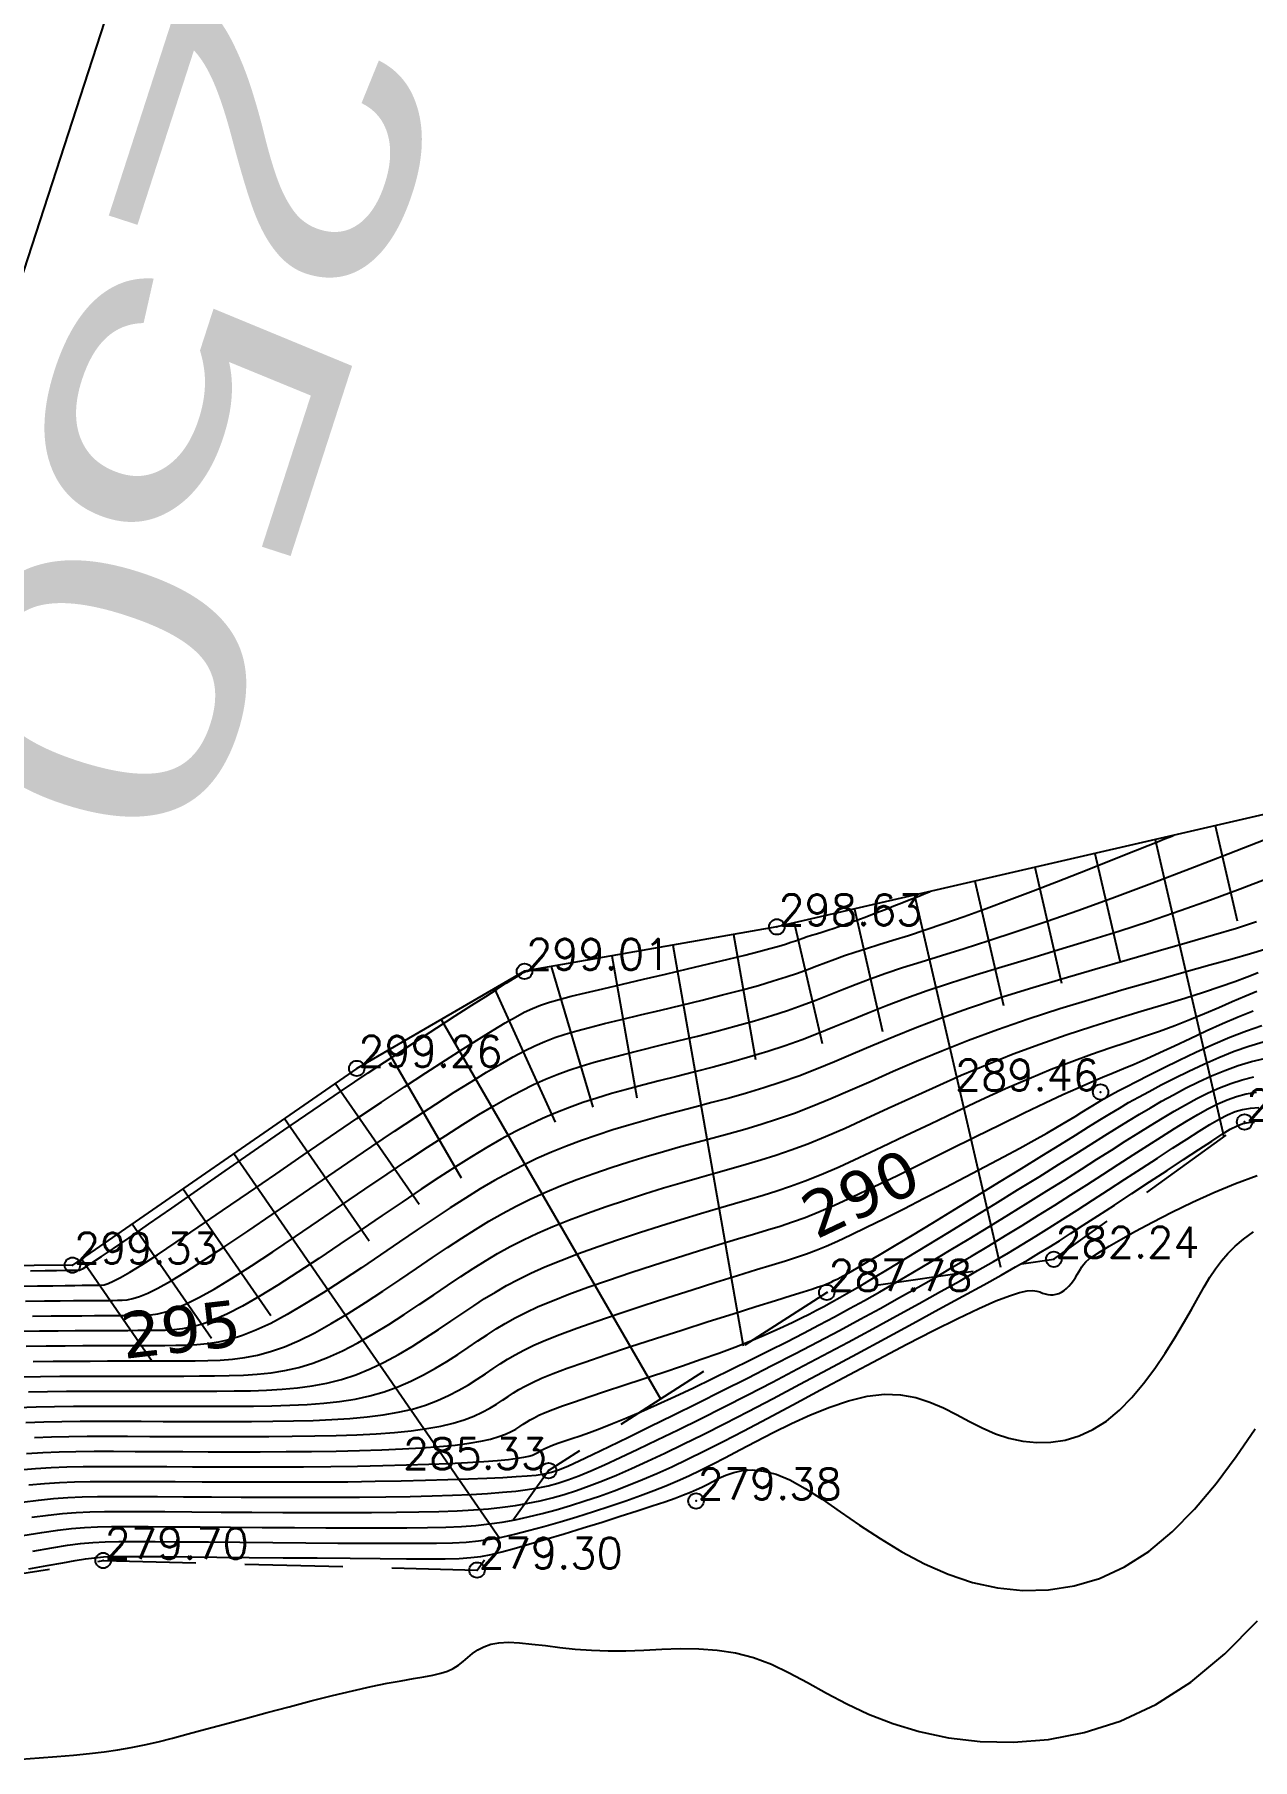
# Model space of a CAD drawing. Header units: millimetres. Extents: x 524954 to 526204, y 9523489 to 9524010.
# Drawn here: x 525229.7 to 525269.2, y 9523799.8 to 9523855.7 of the extents above; entities that cross this region are included whole.
import ezdxf
from ezdxf.enums import TextEntityAlignment as Align

# ---------------------------------------------------------------- set-up
doc = ezdxf.new("R2010")
doc.units = ezdxf.units.MM
doc.header["$PDMODE"] = 32
doc.header["$PDSIZE"] = 0.5
doc.linetypes.add('CACHE2', pattern=[4.7625, 3.175, -1.5875])
for name, color, linetype in [('Bas_Talus', 40, 'CACHE2'), ('CN_01_00', 3, 'Continuous'), ('CN_02_00', 4, 'Continuous'), ('CN_05_00', 6, 'Continuous'), ('CN_10_00', 1, 'Continuous'), ('Cotation Courbes de niveau', 7, 'Continuous'), ('Haut_Talus', 30, 'Continuous'), ('PLUME_2', 1, 'Continuous'), ('Talus', 2, 'Continuous'), ('TopoAlt', 3, 'Continuous'), ('TOPOJIS', 7, 'Continuous')]:
    doc.layers.add(name, color=color, linetype=linetype)
doc.styles.add('Simplex 1.0', font='Simplex.shx', dxfattribs={"width": 0.99, "height": 1})
doc.styles.get("Standard").update_dxf_attribs({"font": 'arial.ttf'})
doc.styles.add('Verdana 1.0', font='verdana.ttf', dxfattribs={"width": 0.99, "height": 1})

# ---------------------------------------------------------------- blocks, each defined once
blk = doc.blocks.new('TCPOINT M')
at = {"color": 0}
blk.add_point((0, 0), dxfattribs=at)
at = {"layer": 'TopoAlt', "style": 'Simplex 1.0', "width": 0.99}
blk.add_attdef('ALT', (0.15, 0.15), '', height=1, dxfattribs=at)

msp = doc.modelspace()

# ---------------------------------------------------------------- linework, layer by layer
at = {"layer": 'Bas_Talus', "flags": 128}
msp.add_lwpolyline([(525199.208, 9523799.132), (525208.8, 9523801.776), (525220.795, 9523804.478), (525231.919, 9523806.249), (525244.031, 9523805.939), (525246.35, 9523809.16), (525255.359, 9523814.932), (525262.717, 9523816.004), (525268.895, 9523820.451), (525287.363, 9523826.037), (525301, 9523831.408), (525309.422, 9523839.276), (525318.775, 9523848.13), (525321.585, 9523856.913), (525321.412, 9523876.469)], dxfattribs=at)
at = {"layer": 'CN_01_00', "flags": 128}
for points, elevation in [([(525229.409, 9523814.646), (525230.015, 9523814.655), (525230.529, 9523814.661), (525230.959, 9523814.666), (525231.316, 9523814.669), (525231.609, 9523814.671), (525231.852, 9523814.672), (525232.055, 9523814.673), (525232.23, 9523814.674), (525232.388, 9523814.675), (525232.54, 9523814.679), (525232.701, 9523814.694), (525232.883, 9523814.731), (525233.1, 9523814.799), (525233.366, 9523814.909), (525233.694, 9523815.072), (525234.099, 9523815.297), (525234.593, 9523815.595), (525235.185, 9523815.971), (525235.861, 9523816.416), (525236.602, 9523816.914), (525237.39, 9523817.449), (525238.205, 9523818.006), (525239.029, 9523818.57), (525239.841, 9523819.126), (525240.625, 9523819.658), (525241.362, 9523820.154), (525242.052, 9523820.611), (525242.694, 9523821.031), (525243.288, 9523821.412), (525243.836, 9523821.755), (525244.337, 9523822.06), (525244.792, 9523822.328), (525245.201, 9523822.559), (525245.567, 9523822.754), (525245.903, 9523822.918), (525246.225, 9523823.059), (525246.548, 9523823.183), (525246.887, 9523823.295), (525247.259, 9523823.404), (525247.678, 9523823.515), (525248.16, 9523823.636), (525248.715, 9523823.771), (525249.329, 9523823.918), (525249.982, 9523824.074), (525250.654, 9523824.235), (525251.327, 9523824.4), (525251.979, 9523824.563), (525252.592, 9523824.722), (525253.146, 9523824.874), (525253.627, 9523825.016), (525254.043, 9523825.148), (525254.407, 9523825.273), (525254.733, 9523825.392), (525255.034, 9523825.506), (525255.325, 9523825.617), (525255.619, 9523825.727), (525255.93, 9523825.838), (525256.269, 9523825.95), (525256.642, 9523826.069), (525257.052, 9523826.196), (525257.505, 9523826.337), (525258.003, 9523826.494), (525258.55, 9523826.672), (525259.15, 9523826.874), (525259.807, 9523827.104), (525260.521, 9523827.363), (525261.274, 9523827.644), (525262.043, 9523827.937), (525262.806, 9523828.232), (525263.542, 9523828.52), (525264.228, 9523828.79), (525264.842, 9523829.034), (525265.362, 9523829.241), (525265.771, 9523829.404), (525266.079, 9523829.527), (525266.299, 9523829.615), (525266.447, 9523829.674), (525266.537, 9523829.71), (525266.583, 9523829.728), (525266.6, 9523829.735), (525266.602, 9523829.736)], 297), ([(525229.655, 9523812.693), (525230.295, 9523812.702), (525230.912, 9523812.707), (525231.499, 9523812.71), (525232.057, 9523812.712), (525232.588, 9523812.712), (525233.093, 9523812.712), (525233.575, 9523812.712), (525234.036, 9523812.713), (525234.477, 9523812.715), (525234.901, 9523812.719), (525235.311, 9523812.726), (525235.71, 9523812.741), (525236.107, 9523812.772), (525236.508, 9523812.824), (525236.917, 9523812.904), (525237.342, 9523813.018), (525237.789, 9523813.173), (525238.265, 9523813.375), (525238.772, 9523813.627), (525239.305, 9523813.923), (525239.856, 9523814.253), (525240.416, 9523814.606), (525240.978, 9523814.973), (525241.532, 9523815.344), (525242.071, 9523815.71), (525242.587, 9523816.06), (525243.073, 9523816.386), (525243.535, 9523816.69), (525243.981, 9523816.972), (525244.417, 9523817.237), (525244.853, 9523817.487), (525245.295, 9523817.723), (525245.752, 9523817.949), (525246.231, 9523818.167), (525246.738, 9523818.378), (525247.268, 9523818.584), (525247.817, 9523818.782), (525248.377, 9523818.974), (525248.944, 9523819.157), (525249.511, 9523819.331), (525250.072, 9523819.497), (525250.622, 9523819.652), (525251.156, 9523819.797), (525251.678, 9523819.938), (525252.194, 9523820.078), (525252.71, 9523820.223), (525253.232, 9523820.378), (525253.765, 9523820.549), (525254.314, 9523820.741), (525254.887, 9523820.959), (525255.488, 9523821.206), (525256.122, 9523821.481), (525256.794, 9523821.777), (525257.509, 9523822.092), (525258.271, 9523822.421), (525259.085, 9523822.759), (525259.956, 9523823.103), (525260.888, 9523823.447), (525261.881, 9523823.788), (525262.915, 9523824.121), (525263.962, 9523824.443), (525264.998, 9523824.749), (525265.995, 9523825.035), (525266.928, 9523825.299), (525267.77, 9523825.534), (525268.496, 9523825.738), (525269.087, 9523825.908), (525269.552, 9523826.046)], 293), ([(525229.566, 9523815.629), (525230.045, 9523815.637), (525230.41, 9523815.643), (525230.679, 9523815.647), (525230.867, 9523815.65), (525230.991, 9523815.652), (525231.065, 9523815.653), (525231.107, 9523815.653), (525231.131, 9523815.654), (525231.155, 9523815.656), (525231.196, 9523815.671), (525231.271, 9523815.71), (525231.396, 9523815.786), (525231.59, 9523815.911), (525231.87, 9523816.098), (525232.253, 9523816.358), (525232.757, 9523816.704), (525233.391, 9523817.144), (525234.139, 9523817.663), (525234.975, 9523818.244), (525235.877, 9523818.87), (525236.819, 9523819.522), (525237.777, 9523820.183), (525238.726, 9523820.834), (525239.643, 9523821.457), (525240.507, 9523822.038), (525241.311, 9523822.572), (525242.051, 9523823.06), (525242.724, 9523823.499), (525243.327, 9523823.889), (525243.858, 9523824.229), (525244.311, 9523824.518), (525244.685, 9523824.755), (525244.979, 9523824.941), (525245.2, 9523825.081), (525245.359, 9523825.181), (525245.468, 9523825.249), (525245.537, 9523825.291), (525245.577, 9523825.314), (525245.598, 9523825.324), (525245.612, 9523825.327), (525245.627, 9523825.331), (525245.644, 9523825.335), (525245.662, 9523825.339), (525245.682, 9523825.343), (525245.701, 9523825.348), (525245.72, 9523825.352), (525245.736, 9523825.356), (525245.751, 9523825.359), (525245.762, 9523825.362), (525245.771, 9523825.364), (525245.777, 9523825.365), (525245.781, 9523825.366), (525245.783, 9523825.367), (525245.785, 9523825.367), (525245.785, 9523825.367), (525245.785, 9523825.367)], 299), ([(525229.497, 9523811.71), (525230.116, 9523811.722), (525230.737, 9523811.729), (525231.36, 9523811.733), (525231.984, 9523811.735), (525232.606, 9523811.735), (525233.224, 9523811.734), (525233.835, 9523811.733), (525234.437, 9523811.733), (525235.026, 9523811.733), (525235.601, 9523811.736), (525236.158, 9523811.74), (525236.696, 9523811.749), (525237.215, 9523811.765), (525237.72, 9523811.793), (525238.211, 9523811.837), (525238.693, 9523811.902), (525239.166, 9523811.992), (525239.635, 9523812.112), (525240.101, 9523812.265), (525240.565, 9523812.455), (525241.027, 9523812.677), (525241.483, 9523812.922), (525241.929, 9523813.185), (525242.364, 9523813.457), (525242.784, 9523813.732), (525243.186, 9523814.002), (525243.568, 9523814.261), (525243.928, 9523814.502), (525244.277, 9523814.729), (525244.624, 9523814.943), (525244.982, 9523815.15), (525245.361, 9523815.353), (525245.775, 9523815.554), (525246.232, 9523815.759), (525246.746, 9523815.97), (525247.323, 9523816.19), (525247.951, 9523816.416), (525248.613, 9523816.644), (525249.292, 9523816.869), (525249.972, 9523817.088), (525250.637, 9523817.295), (525251.269, 9523817.487), (525251.853, 9523817.66), (525252.376, 9523817.811), (525252.853, 9523817.948), (525253.301, 9523818.08), (525253.738, 9523818.217), (525254.184, 9523818.368), (525254.657, 9523818.543), (525255.175, 9523818.751), (525255.757, 9523819.001), (525256.415, 9523819.301), (525257.139, 9523819.641), (525257.911, 9523820.009), (525258.715, 9523820.394), (525259.535, 9523820.784), (525260.353, 9523821.167), (525261.153, 9523821.53), (525261.918, 9523821.863), (525262.634, 9523822.157), (525263.304, 9523822.414), (525263.933, 9523822.643), (525264.526, 9523822.848), (525265.087, 9523823.038), (525265.623, 9523823.218), (525266.138, 9523823.395), (525266.638, 9523823.577), (525267.126, 9523823.767), (525267.6, 9523823.962), (525268.057, 9523824.157), (525268.493, 9523824.347), (525268.905, 9523824.527), (525269.289, 9523824.69)], 291), ([(525229.419, 9523810.721), (525229.993, 9523810.74), (525230.578, 9523810.751), (525231.18, 9523810.757), (525231.809, 9523810.759), (525232.468, 9523810.759), (525233.155, 9523810.758), (525233.86, 9523810.756), (525234.577, 9523810.754), (525235.299, 9523810.753), (525236.017, 9523810.753), (525236.725, 9523810.756), (525237.415, 9523810.762), (525238.081, 9523810.772), (525238.72, 9523810.788), (525239.332, 9523810.813), (525239.915, 9523810.85), (525240.468, 9523810.899), (525240.99, 9523810.965), (525241.48, 9523811.05), (525241.937, 9523811.155), (525242.359, 9523811.283), (525242.749, 9523811.43), (525243.109, 9523811.592), (525243.443, 9523811.763), (525243.751, 9523811.941), (525244.036, 9523812.119), (525244.301, 9523812.294), (525244.549, 9523812.462), (525244.784, 9523812.618), (525245.018, 9523812.768), (525245.267, 9523812.914), (525245.546, 9523813.063), (525245.87, 9523813.219), (525246.254, 9523813.386), (525246.713, 9523813.569), (525247.262, 9523813.774), (525247.909, 9523814.003), (525248.633, 9523814.249), (525249.409, 9523814.506), (525250.207, 9523814.765), (525251.001, 9523815.018), (525251.763, 9523815.259), (525252.467, 9523815.478), (525253.084, 9523815.668), (525253.596, 9523815.824), (525254.02, 9523815.954), (525254.381, 9523816.069), (525254.705, 9523816.179), (525255.017, 9523816.296), (525255.342, 9523816.43), (525255.706, 9523816.592), (525256.135, 9523816.792), (525256.645, 9523817.04), (525257.226, 9523817.326), (525257.858, 9523817.643), (525258.52, 9523817.979), (525259.193, 9523818.324), (525259.859, 9523818.669), (525260.496, 9523819.004), (525261.086, 9523819.319), (525261.613, 9523819.604), (525262.078, 9523819.861), (525262.485, 9523820.091), (525262.839, 9523820.295), (525263.144, 9523820.474), (525263.405, 9523820.631), (525263.628, 9523820.767), (525263.816, 9523820.883), (525263.975, 9523820.982), (525264.118, 9523821.07), (525264.259, 9523821.154), (525264.41, 9523821.241), (525264.585, 9523821.339), (525264.799, 9523821.454), (525265.064, 9523821.593), (525265.394, 9523821.764), (525265.797, 9523821.971), (525266.263, 9523822.205), (525266.775, 9523822.455), (525267.316, 9523822.712), (525267.871, 9523822.963), (525268.422, 9523823.198), (525268.954, 9523823.406), (525269.451, 9523823.576)], 289), ([(525229.433, 9523809.72), (525229.96, 9523809.75), (525230.49, 9523809.769), (525231.039, 9523809.78), (525231.623, 9523809.785), (525232.257, 9523809.785), (525232.953, 9523809.783), (525233.704, 9523809.781), (525234.496, 9523809.777), (525235.319, 9523809.774), (525236.16, 9523809.773), (525237.007, 9523809.773), (525237.848, 9523809.777), (525238.671, 9523809.784), (525239.466, 9523809.795), (525240.225, 9523809.812), (525240.944, 9523809.834), (525241.619, 9523809.862), (525242.244, 9523809.897), (525242.814, 9523809.939), (525243.326, 9523809.988), (525243.773, 9523810.046), (525244.153, 9523810.111), (525244.471, 9523810.184), (525244.736, 9523810.261), (525244.956, 9523810.342), (525245.137, 9523810.424), (525245.288, 9523810.506), (525245.417, 9523810.586), (525245.53, 9523810.662), (525245.638, 9523810.734), (525245.75, 9523810.804), (525245.879, 9523810.875), (525246.037, 9523810.953), (525246.234, 9523811.039), (525246.484, 9523811.139), (525246.797, 9523811.255), (525247.186, 9523811.392), (525247.657, 9523811.552), (525248.197, 9523811.731), (525248.787, 9523811.925), (525249.411, 9523812.131), (525250.048, 9523812.342), (525250.682, 9523812.555), (525251.293, 9523812.766), (525251.864, 9523812.969), (525252.38, 9523813.162), (525252.843, 9523813.343), (525253.257, 9523813.514), (525253.628, 9523813.675), (525253.962, 9523813.826), (525254.264, 9523813.969), (525254.539, 9523814.105), (525254.792, 9523814.232), (525255.03, 9523814.355), (525255.265, 9523814.478), (525255.511, 9523814.611), (525255.782, 9523814.762), (525256.09, 9523814.938), (525256.45, 9523815.148), (525256.874, 9523815.4), (525257.377, 9523815.702), (525257.966, 9523816.058), (525258.626, 9523816.459), (525259.335, 9523816.892), (525260.072, 9523817.343), (525260.816, 9523817.8), (525261.544, 9523818.25), (525262.236, 9523818.678), (525262.871, 9523819.073), (525263.432, 9523819.424), (525263.926, 9523819.735), (525264.367, 9523820.012), (525264.766, 9523820.262), (525265.137, 9523820.491), (525265.492, 9523820.706), (525265.844, 9523820.913), (525266.206, 9523821.12), (525266.587, 9523821.331), (525266.986, 9523821.541), (525267.4, 9523821.747), (525267.823, 9523821.942), (525268.254, 9523822.121), (525268.686, 9523822.279), (525269.117, 9523822.41), (525269.542, 9523822.508)], 287), ([(525229.614, 9523807.648), (525230.138, 9523807.72), (525230.604, 9523807.772), (525231.041, 9523807.807), (525231.484, 9523807.828), (525231.962, 9523807.838), (525232.508, 9523807.84), (525233.154, 9523807.837), (525233.922, 9523807.832), (525234.792, 9523807.826), (525235.738, 9523807.819), (525236.731, 9523807.813), (525237.742, 9523807.808), (525238.744, 9523807.804), (525239.709, 9523807.803), (525240.608, 9523807.804), (525241.418, 9523807.81), (525242.145, 9523807.821), (525242.797, 9523807.837), (525243.384, 9523807.859), (525243.916, 9523807.89), (525244.401, 9523807.928), (525244.851, 9523807.976), (525245.274, 9523808.034), (525245.68, 9523808.103), (525246.074, 9523808.184), (525246.464, 9523808.279), (525246.855, 9523808.39), (525247.253, 9523808.518), (525247.663, 9523808.664), (525248.093, 9523808.83), (525248.547, 9523809.017), (525249.031, 9523809.227), (525249.551, 9523809.462), (525250.109, 9523809.723), (525250.709, 9523810.013), (525251.357, 9523810.333), (525252.055, 9523810.686), (525252.809, 9523811.073), (525253.621, 9523811.497), (525254.492, 9523811.957), (525255.403, 9523812.442), (525256.331, 9523812.94), (525257.255, 9523813.439), (525258.15, 9523813.925), (525258.995, 9523814.386), (525259.767, 9523814.809), (525260.443, 9523815.181), (525261.008, 9523815.495), (525261.479, 9523815.759), (525261.879, 9523815.989), (525262.233, 9523816.197), (525262.565, 9523816.399), (525262.899, 9523816.607), (525263.259, 9523816.838), (525263.668, 9523817.104), (525264.145, 9523817.415), (525264.676, 9523817.762), (525265.239, 9523818.131), (525265.815, 9523818.509), (525266.382, 9523818.882), (525266.921, 9523819.236), (525267.411, 9523819.557), (525267.83, 9523819.832), (525268.166, 9523820.051), (525268.433, 9523820.215), (525268.65, 9523820.33), (525268.838, 9523820.402), (525269.02, 9523820.437), (525269.214, 9523820.44)], 283), ([(525229.642, 9523806.557), (525230.258, 9523806.662), (525230.761, 9523806.741), (525231.189, 9523806.798), (525231.582, 9523806.836), (525231.98, 9523806.857), (525232.423, 9523806.867), (525232.951, 9523806.868), (525233.603, 9523806.863), (525234.405, 9523806.857), (525235.333, 9523806.849), (525236.348, 9523806.84), (525237.411, 9523806.831), (525238.483, 9523806.823), (525239.526, 9523806.816), (525240.501, 9523806.81), (525241.369, 9523806.807), (525242.102, 9523806.806), (525242.715, 9523806.811), (525243.232, 9523806.824), (525243.678, 9523806.848), (525244.078, 9523806.885), (525244.456, 9523806.938), (525244.838, 9523807.009), (525245.247, 9523807.102), (525245.703, 9523807.217), (525246.199, 9523807.353), (525246.723, 9523807.503), (525247.262, 9523807.666), (525247.804, 9523807.836), (525248.336, 9523808.01), (525248.846, 9523808.183), (525249.321, 9523808.351), (525249.753, 9523808.512), (525250.151, 9523808.669), (525250.527, 9523808.828), (525250.896, 9523808.994), (525251.269, 9523809.172), (525251.66, 9523809.367), (525252.081, 9523809.584), (525252.547, 9523809.829), (525253.065, 9523810.103), (525253.627, 9523810.394), (525254.221, 9523810.687), (525254.834, 9523810.967), (525255.454, 9523811.217), (525256.068, 9523811.422), (525256.664, 9523811.567), (525257.228, 9523811.636), (525257.753, 9523811.619), (525258.242, 9523811.528), (525258.701, 9523811.379), (525259.139, 9523811.189), (525259.563, 9523810.975), (525259.98, 9523810.753), (525260.397, 9523810.542), (525260.821, 9523810.356), (525261.258, 9523810.211), (525261.707, 9523810.114), (525262.162, 9523810.069), (525262.621, 9523810.079), (525263.08, 9523810.149), (525263.535, 9523810.284), (525263.982, 9523810.488), (525264.417, 9523810.765), (525264.838, 9523811.115), (525265.241, 9523811.527), (525265.625, 9523811.983), (525265.987, 9523812.468), (525266.325, 9523812.966), (525266.636, 9523813.461), (525266.918, 9523813.935), (525267.17, 9523814.374), (525267.39, 9523814.765), (525267.588, 9523815.112), (525267.772, 9523815.421), (525267.954, 9523815.7), (525268.144, 9523815.956), (525268.352, 9523816.196), (525268.587, 9523816.429), (525268.861, 9523816.66), (525269.181, 9523816.896)], 281), ([(525229.26, 9523799.819), (525229.846, 9523799.863), (525230.416, 9523799.905), (525230.962, 9523799.948), (525231.474, 9523799.996), (525231.948, 9523800.051), (525232.394, 9523800.117), (525232.825, 9523800.193), (525233.254, 9523800.281), (525233.696, 9523800.383), (525234.164, 9523800.501), (525234.671, 9523800.634), (525235.232, 9523800.785), (525235.854, 9523800.954), (525236.526, 9523801.136), (525237.229, 9523801.326), (525237.946, 9523801.516), (525238.659, 9523801.701), (525239.35, 9523801.875), (525240.002, 9523802.032), (525240.596, 9523802.166), (525241.121, 9523802.273), (525241.576, 9523802.357), (525241.971, 9523802.425), (525242.311, 9523802.484), (525242.603, 9523802.539), (525242.854, 9523802.598), (525243.07, 9523802.666), (525243.258, 9523802.751), (525243.425, 9523802.857), (525243.581, 9523802.978), (525243.732, 9523803.106), (525243.889, 9523803.234), (525244.059, 9523803.354), (525244.253, 9523803.458), (525244.477, 9523803.539), (525244.742, 9523803.589), (525245.054, 9523803.602), (525245.411, 9523803.584), (525245.809, 9523803.545), (525246.244, 9523803.493), (525246.714, 9523803.436), (525247.213, 9523803.382), (525247.737, 9523803.342), (525248.284, 9523803.322), (525248.85, 9523803.328), (525249.429, 9523803.351), (525250.019, 9523803.378), (525250.616, 9523803.395), (525251.216, 9523803.39), (525251.814, 9523803.349), (525252.407, 9523803.26), (525252.992, 9523803.11), (525253.567, 9523802.891), (525254.142, 9523802.615), (525254.732, 9523802.298), (525255.348, 9523801.958), (525256.005, 9523801.612), (525256.716, 9523801.277), (525257.495, 9523800.97), (525258.353, 9523800.708), (525259.301, 9523800.508), (525260.326, 9523800.388), (525261.411, 9523800.365), (525262.54, 9523800.456), (525263.696, 9523800.679), (525264.862, 9523801.051), (525266.022, 9523801.591), (525267.159, 9523802.315), (525268.258, 9523803.23), (525269.31, 9523804.3)], 279)]:
    msp.add_lwpolyline(points, dxfattribs=dict(at, elevation=elevation))
at = {"layer": 'CN_02_00', "flags": 128}
for points, elevation in [([(525229.631, 9523814.16), (525230.239, 9523814.168), (525230.772, 9523814.174), (525231.234, 9523814.177), (525231.634, 9523814.18), (525231.98, 9523814.181), (525232.283, 9523814.182), (525232.551, 9523814.183), (525232.792, 9523814.184), (525233.016, 9523814.186), (525233.233, 9523814.191), (525233.453, 9523814.206), (525233.689, 9523814.241), (525233.952, 9523814.305), (525234.254, 9523814.408), (525234.606, 9523814.558), (525235.021, 9523814.766), (525235.511, 9523815.04), (525236.081, 9523815.385), (525236.722, 9523815.793), (525237.416, 9523816.249), (525238.147, 9523816.738), (525238.898, 9523817.248), (525239.654, 9523817.764), (525240.399, 9523818.272), (525241.115, 9523818.758), (525241.79, 9523819.212), (525242.423, 9523819.631), (525243.016, 9523820.016), (525243.571, 9523820.368), (525244.09, 9523820.688), (525244.576, 9523820.976), (525245.032, 9523821.233), (525245.458, 9523821.461), (525245.859, 9523821.66), (525246.244, 9523821.835), (525246.623, 9523821.99), (525247.005, 9523822.13), (525247.401, 9523822.261), (525247.822, 9523822.386), (525248.276, 9523822.511), (525248.775, 9523822.64), (525249.325, 9523822.777), (525249.916, 9523822.923), (525250.535, 9523823.075), (525251.168, 9523823.232), (525251.803, 9523823.394), (525252.426, 9523823.56), (525253.023, 9523823.727), (525253.581, 9523823.895), (525254.092, 9523824.063), (525254.564, 9523824.232), (525255.009, 9523824.4), (525255.439, 9523824.57), (525255.868, 9523824.741), (525256.308, 9523824.914), (525256.771, 9523825.089), (525257.27, 9523825.267), (525257.817, 9523825.449), (525258.419, 9523825.64), (525259.082, 9523825.846), (525259.812, 9523826.073), (525260.615, 9523826.327), (525261.498, 9523826.614), (525262.467, 9523826.939), (525263.527, 9523827.31), (525264.679, 9523827.728), (525265.893, 9523828.181), (525267.134, 9523828.654), (525268.366, 9523829.13), (525269.553, 9523829.594)], 296), ([(525229.188, 9523815.132), (525229.79, 9523815.142), (525230.287, 9523815.149), (525230.685, 9523815.154), (525230.997, 9523815.158), (525231.238, 9523815.161), (525231.421, 9523815.162), (525231.56, 9523815.163), (525231.668, 9523815.164), (525231.76, 9523815.164), (525231.848, 9523815.168), (525231.949, 9523815.182), (525232.077, 9523815.22), (525232.248, 9523815.292), (525232.478, 9523815.41), (525232.782, 9523815.585), (525233.176, 9523815.827), (525233.675, 9523816.149), (525234.288, 9523816.558), (525235, 9523817.04), (525235.789, 9523817.579), (525236.633, 9523818.159), (525237.512, 9523818.764), (525238.403, 9523819.376), (525239.284, 9523819.98), (525240.134, 9523820.558), (525240.935, 9523821.096), (525241.681, 9523821.592), (525242.372, 9523822.045), (525243.006, 9523822.455), (525243.582, 9523822.822), (525244.097, 9523823.144), (525244.551, 9523823.423), (525244.943, 9523823.657), (525245.274, 9523823.848), (525245.562, 9523824.002), (525245.827, 9523824.128), (525246.09, 9523824.235), (525246.373, 9523824.33), (525246.696, 9523824.422), (525247.079, 9523824.52), (525247.545, 9523824.632), (525248.105, 9523824.764), (525248.741, 9523824.913), (525249.428, 9523825.073), (525250.14, 9523825.239), (525250.85, 9523825.405), (525251.533, 9523825.567), (525252.162, 9523825.718), (525252.711, 9523825.853), (525253.162, 9523825.968), (525253.521, 9523826.065), (525253.804, 9523826.145), (525254.026, 9523826.213), (525254.201, 9523826.27), (525254.343, 9523826.32), (525254.467, 9523826.365), (525254.589, 9523826.408), (525254.72, 9523826.452), (525254.864, 9523826.498), (525255.023, 9523826.547), (525255.198, 9523826.601), (525255.39, 9523826.662), (525255.602, 9523826.731), (525255.834, 9523826.809), (525256.088, 9523826.898), (525256.364, 9523826.998), (525256.654, 9523827.106), (525256.952, 9523827.22), (525257.247, 9523827.334), (525257.531, 9523827.445), (525257.796, 9523827.549), (525258.034, 9523827.644), (525258.234, 9523827.724), (525258.393, 9523827.787), (525258.512, 9523827.834), (525258.597, 9523827.868), (525258.654, 9523827.891), (525258.689, 9523827.905), (525258.706, 9523827.912), (525258.713, 9523827.915), (525258.714, 9523827.915)], 298), ([(525269.285, 9523826.928), (525268.637, 9523826.721), (525267.893, 9523826.497), (525267.04, 9523826.249), (525266.098, 9523825.979), (525265.09, 9523825.692), (525264.042, 9523825.391), (525262.979, 9523825.08), (525261.926, 9523824.763), (525260.909, 9523824.444), (525259.952, 9523824.126), (525259.075, 9523823.813), (525258.273, 9523823.508), (525257.536, 9523823.212), (525256.853, 9523822.927), (525256.213, 9523822.655), (525255.607, 9523822.399), (525255.023, 9523822.159), (525254.452, 9523821.938), (525253.884, 9523821.736), (525253.318, 9523821.553), (525252.756, 9523821.384), (525252.196, 9523821.226), (525251.641, 9523821.077), (525251.091, 9523820.933), (525250.546, 9523820.791), (525250.006, 9523820.648), (525249.474, 9523820.501), (525248.948, 9523820.35), (525248.43, 9523820.192), (525247.92, 9523820.026), (525247.419, 9523819.852), (525246.927, 9523819.667), (525246.445, 9523819.472), (525245.973, 9523819.265), (525245.512, 9523819.044), (525245.056, 9523818.807), (525244.599, 9523818.554), (525244.135, 9523818.281), (525243.659, 9523817.987), (525243.164, 9523817.67), (525242.645, 9523817.328), (525242.096, 9523816.959), (525241.514, 9523816.564), (525240.906, 9523816.151), (525240.285, 9523815.731), (525239.66, 9523815.317), (525239.042, 9523814.918), (525238.444, 9523814.546), (525237.875, 9523814.213), (525237.347, 9523813.93), (525236.867, 9523813.704), (525236.43, 9523813.532), (525236.029, 9523813.405), (525235.656, 9523813.318), (525235.301, 9523813.262), (525234.958, 9523813.23), (525234.618, 9523813.214), (525234.273, 9523813.208), (525233.916, 9523813.205), (525233.541, 9523813.203), (525233.145, 9523813.202), (525232.722, 9523813.202), (525232.27, 9523813.201), (525231.783, 9523813.2), (525231.257, 9523813.198), (525230.687, 9523813.194), (525230.073, 9523813.188), (525229.424, 9523813.179)], 294), ([(525229.248, 9523812.196), (525229.885, 9523812.208), (525230.516, 9523812.215), (525231.136, 9523812.22), (525231.741, 9523812.222), (525232.331, 9523812.223), (525232.906, 9523812.223), (525233.464, 9523812.223), (525234.006, 9523812.222), (525234.531, 9523812.223), (525235.039, 9523812.225), (525235.53, 9523812.23), (525236.003, 9523812.237), (525236.463, 9523812.253), (525236.913, 9523812.282), (525237.359, 9523812.331), (525237.805, 9523812.403), (525238.254, 9523812.505), (525238.712, 9523812.642), (525239.183, 9523812.82), (525239.669, 9523813.041), (525240.166, 9523813.3), (525240.669, 9523813.587), (525241.173, 9523813.895), (525241.671, 9523814.215), (525242.158, 9523814.538), (525242.629, 9523814.856), (525243.077, 9523815.16), (525243.501, 9523815.444), (525243.906, 9523815.709), (525244.302, 9523815.958), (525244.699, 9523816.194), (525245.107, 9523816.42), (525245.535, 9523816.639), (525245.992, 9523816.854), (525246.489, 9523817.068), (525247.03, 9523817.284), (525247.609, 9523817.5), (525248.215, 9523817.713), (525248.835, 9523817.921), (525249.458, 9523818.122), (525250.074, 9523818.313), (525250.671, 9523818.492), (525251.237, 9523818.656), (525251.766, 9523818.804), (525252.266, 9523818.943), (525252.748, 9523819.079), (525253.224, 9523819.22), (525253.708, 9523819.373), (525254.211, 9523819.546), (525254.745, 9523819.746), (525255.322, 9523819.98), (525255.951, 9523820.254), (525256.63, 9523820.561), (525257.352, 9523820.893), (525258.112, 9523821.243), (525258.903, 9523821.602), (525259.719, 9523821.963), (525260.554, 9523822.317), (525261.403, 9523822.655), (525262.258, 9523822.972), (525263.11, 9523823.268), (525263.948, 9523823.543), (525264.762, 9523823.798), (525265.541, 9523824.037), (525266.275, 9523824.258), (525266.954, 9523824.465), (525267.567, 9523824.657), (525268.106, 9523824.837), (525268.576, 9523825.004), (525268.983, 9523825.156), (525269.333, 9523825.294)], 292), ([(525229.69, 9523810.235), (525230.242, 9523810.254), (525230.808, 9523810.266), (525231.401, 9523810.271), (525232.033, 9523810.272), (525232.711, 9523810.271), (525233.429, 9523810.269), (525234.178, 9523810.266), (525234.948, 9523810.264), (525235.729, 9523810.263), (525236.512, 9523810.263), (525237.286, 9523810.266), (525238.043, 9523810.273), (525238.773, 9523810.284), (525239.472, 9523810.3), (525240.138, 9523810.324), (525240.767, 9523810.356), (525241.356, 9523810.398), (525241.902, 9523810.452), (525242.403, 9523810.519), (525242.855, 9523810.6), (525243.256, 9523810.697), (525243.61, 9523810.807), (525243.923, 9523810.926), (525244.199, 9523811.053), (525244.444, 9523811.182), (525244.662, 9523811.313), (525244.859, 9523811.44), (525245.04, 9523811.562), (525245.211, 9523811.676), (525245.389, 9523811.787), (525245.589, 9523811.9), (525245.828, 9523812.019), (525246.124, 9523812.152), (525246.493, 9523812.302), (525246.953, 9523812.475), (525247.519, 9523812.676), (525248.201, 9523812.909), (525248.975, 9523813.165), (525249.807, 9523813.437), (525250.664, 9523813.713), (525251.515, 9523813.984), (525252.326, 9523814.24), (525253.065, 9523814.473), (525253.699, 9523814.671), (525254.204, 9523814.829), (525254.591, 9523814.95), (525254.878, 9523815.041), (525255.085, 9523815.107), (525255.232, 9523815.157), (525255.337, 9523815.196), (525255.42, 9523815.23), (525255.499, 9523815.267), (525255.594, 9523815.313), (525255.714, 9523815.375), (525255.871, 9523815.458), (525256.075, 9523815.57), (525256.335, 9523815.718), (525256.662, 9523815.907), (525257.065, 9523816.145), (525257.556, 9523816.437), (525258.138, 9523816.787), (525258.793, 9523817.184), (525259.497, 9523817.613), (525260.226, 9523818.059), (525260.956, 9523818.507), (525261.663, 9523818.942), (525262.324, 9523819.349), (525262.914, 9523819.714), (525263.415, 9523820.026), (525263.841, 9523820.291), (525264.208, 9523820.519), (525264.534, 9523820.719), (525264.839, 9523820.901), (525265.139, 9523821.076), (525265.453, 9523821.253), (525265.8, 9523821.442), (525266.192, 9523821.651), (525266.625, 9523821.873), (525267.087, 9523822.101), (525267.57, 9523822.327), (525268.062, 9523822.542), (525268.554, 9523822.739), (525269.036, 9523822.908), (525269.497, 9523823.042)], 288), ([(525229.205, 9523809.188), (525229.726, 9523809.233), (525230.23, 9523809.264), (525230.738, 9523809.284), (525231.27, 9523809.295), (525231.844, 9523809.299), (525232.481, 9523809.298), (525233.196, 9523809.296), (525233.978, 9523809.292), (525234.814, 9523809.288), (525235.69, 9523809.285), (525236.591, 9523809.283), (525237.502, 9523809.283), (525238.41, 9523809.287), (525239.3, 9523809.295), (525240.158, 9523809.307), (525240.977, 9523809.324), (525241.75, 9523809.345), (525242.471, 9523809.369), (525243.132, 9523809.396), (525243.726, 9523809.426), (525244.248, 9523809.457), (525244.69, 9523809.491), (525245.049, 9523809.525), (525245.332, 9523809.56), (525245.55, 9523809.596), (525245.712, 9523809.631), (525245.83, 9523809.666), (525245.914, 9523809.7), (525245.974, 9523809.732), (525246.021, 9523809.763), (525246.064, 9523809.792), (525246.109, 9523809.82), (525246.161, 9523809.848), (525246.224, 9523809.879), (525246.303, 9523809.914), (525246.403, 9523809.954), (525246.529, 9523810.001), (525246.685, 9523810.056), (525246.875, 9523810.12), (525247.103, 9523810.197), (525247.369, 9523810.29), (525247.675, 9523810.399), (525248.023, 9523810.529), (525248.415, 9523810.682), (525248.853, 9523810.861), (525249.338, 9523811.068), (525249.87, 9523811.304), (525250.441, 9523811.565), (525251.039, 9523811.846), (525251.654, 9523812.14), (525252.274, 9523812.442), (525252.89, 9523812.746), (525253.49, 9523813.046), (525254.064, 9523813.336), (525254.604, 9523813.613), (525255.116, 9523813.879), (525255.61, 9523814.142), (525256.096, 9523814.405), (525256.582, 9523814.674), (525257.079, 9523814.954), (525257.596, 9523815.252), (525258.144, 9523815.571), (525258.727, 9523815.917), (525259.339, 9523816.284), (525259.971, 9523816.666), (525260.613, 9523817.057), (525261.253, 9523817.45), (525261.883, 9523817.839), (525262.492, 9523818.218), (525263.07, 9523818.581), (525263.61, 9523818.922), (525264.113, 9523819.242), (525264.585, 9523819.542), (525265.028, 9523819.824), (525265.448, 9523820.088), (525265.85, 9523820.338), (525266.236, 9523820.574), (525266.612, 9523820.798), (525266.982, 9523821.011), (525267.348, 9523821.21), (525267.712, 9523821.393), (525268.077, 9523821.557), (525268.445, 9523821.7), (525268.818, 9523821.819), (525269.198, 9523821.911)], 286), ([(525229.292, 9523808.141), (525229.827, 9523808.209), (525230.311, 9523808.259), (525230.771, 9523808.293), (525231.235, 9523808.313), (525231.731, 9523808.323), (525232.287, 9523808.326), (525232.93, 9523808.324), (525233.68, 9523808.32), (525234.522, 9523808.315), (525235.433, 9523808.309), (525236.391, 9523808.304), (525237.372, 9523808.3), (525238.354, 9523808.298), (525239.313, 9523808.299), (525240.227, 9523808.303), (525241.077, 9523808.312), (525241.86, 9523808.325), (525242.58, 9523808.343), (525243.237, 9523808.365), (525243.834, 9523808.392), (525244.374, 9523808.423), (525244.858, 9523808.459), (525245.288, 9523808.499), (525245.668, 9523808.545), (525246.012, 9523808.6), (525246.335, 9523808.667), (525246.652, 9523808.753), (525246.977, 9523808.859), (525247.327, 9523808.992), (525247.716, 9523809.154), (525248.16, 9523809.351), (525248.67, 9523809.584), (525249.242, 9523809.853), (525249.87, 9523810.155), (525250.547, 9523810.485), (525251.265, 9523810.84), (525252.019, 9523811.218), (525252.8, 9523811.615), (525253.602, 9523812.029), (525254.417, 9523812.454), (525255.237, 9523812.887), (525256.05, 9523813.321), (525256.847, 9523813.751), (525257.619, 9523814.17), (525258.354, 9523814.574), (525259.043, 9523814.956), (525259.677, 9523815.311), (525260.248, 9523815.636), (525260.766, 9523815.934), (525261.243, 9523816.214), (525261.693, 9523816.484), (525262.128, 9523816.749), (525262.56, 9523817.018), (525263.003, 9523817.298), (525263.469, 9523817.596), (525263.967, 9523817.917), (525264.488, 9523818.255), (525265.021, 9523818.601), (525265.553, 9523818.947), (525266.071, 9523819.284), (525266.564, 9523819.603), (525267.019, 9523819.896), (525267.424, 9523820.154), (525267.772, 9523820.371), (525268.071, 9523820.546), (525268.337, 9523820.684), (525268.585, 9523820.787), (525268.828, 9523820.858), (525269.082, 9523820.899), (525269.361, 9523820.914)], 284), ([(525229.32, 9523807.055), (525229.936, 9523807.155), (525230.45, 9523807.231), (525230.896, 9523807.285), (525231.312, 9523807.321), (525231.732, 9523807.343), (525232.193, 9523807.352), (525232.73, 9523807.354), (525233.378, 9523807.35), (525234.164, 9523807.344), (525235.063, 9523807.337), (525236.043, 9523807.33), (525237.071, 9523807.322), (525238.113, 9523807.315), (525239.135, 9523807.31), (525240.105, 9523807.306), (525240.988, 9523807.306), (525241.76, 9523807.308), (525242.43, 9523807.316), (525243.015, 9523807.33), (525243.531, 9523807.354), (525243.997, 9523807.387), (525244.429, 9523807.433), (525244.844, 9523807.492), (525245.261, 9523807.568), (525245.691, 9523807.66), (525246.137, 9523807.768), (525246.594, 9523807.891), (525247.058, 9523808.028), (525247.528, 9523808.177), (525248, 9523808.337), (525248.469, 9523808.506), (525248.934, 9523808.684), (525249.393, 9523808.87), (525249.856, 9523809.068), (525250.336, 9523809.285), (525250.845, 9523809.527), (525251.396, 9523809.798), (525252.001, 9523810.105), (525252.673, 9523810.453), (525253.425, 9523810.849), (525254.261, 9523811.293), (525255.161, 9523811.773), (525256.095, 9523812.271), (525257.036, 9523812.769), (525257.954, 9523813.25), (525258.822, 9523813.697), (525259.61, 9523814.091), (525260.291, 9523814.415), (525260.842, 9523814.657), (525261.275, 9523814.824), (525261.607, 9523814.927), (525261.854, 9523814.979), (525262.035, 9523814.991), (525262.166, 9523814.976), (525262.266, 9523814.945), (525262.35, 9523814.91), (525262.435, 9523814.882), (525262.522, 9523814.864), (525262.61, 9523814.855), (525262.699, 9523814.857), (525262.787, 9523814.87), (525262.875, 9523814.897), (525262.962, 9523814.936), (525263.046, 9523814.99), (525263.128, 9523815.057), (525263.206, 9523815.137), (525263.28, 9523815.225), (525263.35, 9523815.319), (525263.415, 9523815.416), (525263.476, 9523815.511), (525263.53, 9523815.603), (525263.579, 9523815.688), (525263.624, 9523815.765), (525263.675, 9523815.839), (525263.747, 9523815.918), (525263.854, 9523816.009), (525264.007, 9523816.121), (525264.222, 9523816.259), (525264.511, 9523816.433), (525264.888, 9523816.648), (525265.361, 9523816.91), (525265.917, 9523817.207), (525266.538, 9523817.525), (525267.205, 9523817.85), (525267.899, 9523818.166), (525268.603, 9523818.461), (525269.298, 9523818.718)], 282)]:
    msp.add_lwpolyline(points, dxfattribs=dict(at, elevation=elevation))
at = {"layer": 'CN_05_00', "flags": 128}
for points, elevation in [([(525269.681, 9523828.35), (525268.753, 9523827.992), (525267.792, 9523827.636), (525266.81, 9523827.285), (525265.817, 9523826.946), (525264.825, 9523826.623), (525263.843, 9523826.314), (525262.878, 9523826.02), (525261.94, 9523825.737), (525261.036, 9523825.465), (525260.174, 9523825.202), (525259.363, 9523824.946), (525258.611, 9523824.696), (525257.923, 9523824.451), (525257.29, 9523824.211), (525256.702, 9523823.977), (525256.146, 9523823.749), (525255.611, 9523823.528), (525255.085, 9523823.315), (525254.558, 9523823.111), (525254.017, 9523822.916), (525253.453, 9523822.732), (525252.872, 9523822.556), (525252.279, 9523822.389), (525251.682, 9523822.229), (525251.088, 9523822.076), (525250.503, 9523821.928), (525249.935, 9523821.784), (525249.391, 9523821.644), (525248.875, 9523821.506), (525248.385, 9523821.368), (525247.916, 9523821.226), (525247.462, 9523821.078), (525247.021, 9523820.921), (525246.585, 9523820.751), (525246.152, 9523820.566), (525245.716, 9523820.363), (525245.272, 9523820.138), (525244.816, 9523819.892), (525244.344, 9523819.621), (525243.853, 9523819.324), (525243.337, 9523819.002), (525242.794, 9523818.651), (525242.218, 9523818.27), (525241.606, 9523817.859), (525240.956, 9523817.418), (525240.28, 9523816.957), (525239.591, 9523816.49), (525238.903, 9523816.027), (525238.229, 9523815.583), (525237.583, 9523815.17), (525236.978, 9523814.799), (525236.429, 9523814.485), (525235.944, 9523814.235), (525235.518, 9523814.045), (525235.142, 9523813.907), (525234.804, 9523813.812), (525234.495, 9523813.751), (525234.206, 9523813.718), (525233.926, 9523813.702), (525233.645, 9523813.697), (525233.354, 9523813.694), (525233.046, 9523813.693), (525232.714, 9523813.692), (525232.351, 9523813.692), (525231.952, 9523813.691), (525231.508, 9523813.689), (525231.014, 9523813.686), (525230.463, 9523813.681), (525229.852, 9523813.674), (525229.193, 9523813.664)], 295), ([(525229.516, 9523808.698), (525230.018, 9523808.746), (525230.501, 9523808.778), (525230.987, 9523808.799), (525231.501, 9523808.809), (525232.066, 9523808.812), (525232.706, 9523808.811), (525233.438, 9523808.808), (525234.251, 9523808.803), (525235.128, 9523808.799), (525236.051, 9523808.795), (525237.002, 9523808.792), (525237.963, 9523808.792), (525238.917, 9523808.795), (525239.846, 9523808.802), (525240.735, 9523808.814), (525241.575, 9523808.83), (525242.362, 9523808.849), (525243.09, 9523808.871), (525243.753, 9523808.894), (525244.346, 9523808.918), (525244.864, 9523808.942), (525245.301, 9523808.965), (525245.657, 9523808.988), (525245.95, 9523809.015), (525246.206, 9523809.055), (525246.448, 9523809.115), (525246.702, 9523809.2), (525246.991, 9523809.319), (525247.34, 9523809.478), (525247.773, 9523809.684), (525248.308, 9523809.941), (525248.933, 9523810.245), (525249.631, 9523810.586), (525250.384, 9523810.956), (525251.174, 9523811.347), (525251.982, 9523811.75), (525252.791, 9523812.157), (525253.583, 9523812.56), (525254.343, 9523812.951), (525255.071, 9523813.332), (525255.769, 9523813.701), (525256.44, 9523814.062), (525257.087, 9523814.415), (525257.713, 9523814.762), (525258.319, 9523815.104), (525258.91, 9523815.441), (525259.487, 9523815.776), (525260.053, 9523816.109), (525260.607, 9523816.44), (525261.153, 9523816.77), (525261.69, 9523817.099), (525262.221, 9523817.429), (525262.747, 9523817.758), (525263.27, 9523818.089), (525263.788, 9523818.42), (525264.301, 9523818.748), (525264.803, 9523819.072), (525265.29, 9523819.385), (525265.76, 9523819.686), (525266.207, 9523819.971), (525266.628, 9523820.235), (525267.018, 9523820.476), (525267.377, 9523820.691), (525267.709, 9523820.878), (525268.025, 9523821.039), (525268.331, 9523821.172), (525268.637, 9523821.279), (525268.95, 9523821.359), (525269.28, 9523821.413)], 285)]:
    msp.add_lwpolyline(points, dxfattribs=dict(at, elevation=elevation))
at = {"layer": 'CN_10_00', "flags": 128}
for points, elevation in [([(525229.149, 9523811.207), (525229.745, 9523811.225), (525230.347, 9523811.237), (525230.959, 9523811.243), (525231.584, 9523811.246), (525232.226, 9523811.247), (525232.88, 9523811.246), (525233.542, 9523811.245), (525234.206, 9523811.243), (525234.868, 9523811.243), (525235.522, 9523811.243), (525236.163, 9523811.246), (525236.786, 9523811.251), (525237.388, 9523811.261), (525237.968, 9523811.277), (525238.526, 9523811.303), (525239.063, 9523811.343), (525239.58, 9523811.401), (525240.078, 9523811.479), (525240.557, 9523811.581), (525241.019, 9523811.71), (525241.462, 9523811.869), (525241.888, 9523812.053), (525242.296, 9523812.257), (525242.686, 9523812.474), (525243.057, 9523812.699), (525243.41, 9523812.925), (525243.744, 9523813.148), (525244.059, 9523813.361), (525244.356, 9523813.56), (525244.647, 9523813.748), (525244.945, 9523813.929), (525245.264, 9523814.107), (525245.616, 9523814.286), (525246.014, 9523814.47), (525246.473, 9523814.664), (525247.004, 9523814.872), (525247.616, 9523815.096), (525248.292, 9523815.333), (525249.011, 9523815.575), (525249.749, 9523815.817), (525250.487, 9523816.053), (525251.2, 9523816.277), (525251.868, 9523816.482), (525252.468, 9523816.664), (525252.987, 9523816.817), (525253.44, 9523816.953), (525253.854, 9523817.081), (525254.252, 9523817.213), (525254.661, 9523817.362), (525255.104, 9523817.539), (525255.606, 9523817.755), (525256.192, 9523818.023), (525256.879, 9523818.348), (525257.647, 9523818.721), (525258.47, 9523819.125), (525259.319, 9523819.545), (525260.167, 9523819.965), (525260.987, 9523820.37), (525261.751, 9523820.744), (525262.432, 9523821.072), (525263.011, 9523821.342), (525263.499, 9523821.561), (525263.919, 9523821.743), (525264.29, 9523821.898), (525264.634, 9523822.039), (525264.971, 9523822.177), (525265.322, 9523822.326), (525265.709, 9523822.496), (525266.145, 9523822.696), (525266.624, 9523822.92), (525267.131, 9523823.158), (525267.653, 9523823.4), (525268.176, 9523823.637), (525268.687, 9523823.859), (525269.171, 9523824.055)], 290), ([(525229.514, 9523805.976), (525230.106, 9523806.086), (525230.61, 9523806.177), (525231.014, 9523806.248), (525231.345, 9523806.302), (525231.639, 9523806.34), (525231.933, 9523806.365), (525232.263, 9523806.378), (525232.664, 9523806.383), (525233.174, 9523806.382), (525233.827, 9523806.376), (525234.647, 9523806.369), (525235.604, 9523806.36), (525236.653, 9523806.35), (525237.751, 9523806.34), (525238.853, 9523806.331), (525239.916, 9523806.322), (525240.896, 9523806.314), (525241.749, 9523806.308), (525242.444, 9523806.304), (525243, 9523806.306), (525243.45, 9523806.318), (525243.825, 9523806.342), (525244.159, 9523806.382), (525244.484, 9523806.443), (525244.831, 9523806.526), (525245.233, 9523806.636), (525245.714, 9523806.775), (525246.261, 9523806.937), (525246.852, 9523807.115), (525247.465, 9523807.304), (525248.079, 9523807.495), (525248.672, 9523807.682), (525249.222, 9523807.859), (525249.708, 9523808.018), (525250.113, 9523808.154), (525250.445, 9523808.27), (525250.719, 9523808.371), (525250.946, 9523808.461), (525251.141, 9523808.546), (525251.318, 9523808.629), (525251.489, 9523808.715), (525251.669, 9523808.809), (525251.868, 9523808.913), (525252.093, 9523809.015), (525252.347, 9523809.104), (525252.632, 9523809.164), (525252.954, 9523809.183), (525253.314, 9523809.147), (525253.717, 9523809.043), (525254.166, 9523808.857), (525254.664, 9523808.581), (525255.208, 9523808.232), (525255.796, 9523807.831), (525256.425, 9523807.399), (525257.091, 9523806.959), (525257.794, 9523806.531), (525258.528, 9523806.138), (525259.292, 9523805.802), (525260.082, 9523805.54), (525260.891, 9523805.365), (525261.714, 9523805.282), (525262.543, 9523805.301), (525263.372, 9523805.428), (525264.194, 9523805.672), (525265.001, 9523806.04), (525265.788, 9523806.54), (525266.548, 9523807.173), (525267.277, 9523807.916), (525267.97, 9523808.741), (525268.624, 9523809.617), (525269.234, 9523810.517)], 280)]:
    msp.add_lwpolyline(points, dxfattribs=dict(at, elevation=elevation))
at = {"layer": 'Haut_Talus', "flags": 128}
msp.add_lwpolyline([(525305.258, 9523872.348), (525303.919, 9523858.929), (525300.61, 9523851.426), (525293.269, 9523844.143), (525282.592, 9523839.781), (525275.516, 9523831.793), (525253.744, 9523826.768), (525245.57, 9523825.329), (525240.135, 9523822.185), (525230.924, 9523815.815), (525222.259, 9523815.735), (525216.104, 9523815.103), (525209.421, 9523814.511), (525202.627, 9523812.837), (525192.887, 9523812.103), (525187.234, 9523809.827), (525173.584, 9523803.067), (525162.811, 9523802.853), (525159.084, 9523803.152)], dxfattribs=at)
at = {"layer": 'PLUME_2'}
msp.add_lwpolyline([(525203.883, 9523769.567), (525240.72, 9523883.05)], dxfattribs=at)
at = {"layer": 'Talus'}
for p, q in [((525265.998, 9523829.596), (525268.221, 9523819.965)), ((525267.947, 9523830.046), (525268.657, 9523826.967)), ((525264.049, 9523829.146), (525264.853, 9523825.664)), ((525262.1, 9523828.697), (525262.967, 9523824.941)), ((525260.152, 9523828.247), (525261.081, 9523824.219)), ((525256.254, 9523827.347), (525257.169, 9523823.385)), ((525258.203, 9523827.797), (525260.983, 9523815.751)), ((525254.305, 9523826.897), (525255.207, 9523822.989)), ((525252.342, 9523826.521), (525253.055, 9523822.47)), ((525248.402, 9523825.828), (525249.212, 9523821.229)), ((525250.372, 9523826.174), (525252.655, 9523813.199)), ((525246.432, 9523825.481), (525247.786, 9523820.925)), ((525244.597, 9523824.766), (525246.562, 9523820.449)), ((525242.866, 9523823.765), (525249.972, 9523811.481)), ((525241.134, 9523822.763), (525243.518, 9523818.642)), ((525239.44, 9523821.704), (525242.151, 9523817.784)), ((525237.795, 9523820.567), (525240.533, 9523816.607)), ((525236.15, 9523819.429), (525244.77, 9523806.965)), ((525234.505, 9523818.291), (525237.346, 9523814.183)), ((525232.86, 9523817.154), (525235.425, 9523813.445)), ((525231.215, 9523816.016), (525233.503, 9523812.708))]:
    msp.add_line(p, q, dxfattribs=at)

# ---------------------------------------------------------------- block references
at = {"layer": 'TOPOJIS'}
ref = msp.add_blockref('TCPOINT M', (525253.744, 9523826.768, 298.63), dxfattribs=at)
ref.add_attrib('ALT', '298.63', (525253.794, 9523826.818, 298.63), dxfattribs={"layer": 'TopoAlt', "height": 1, "style": 'Simplex 1.0', "width": 0.99})
ref = msp.add_blockref('TCPOINT M', (525245.57, 9523825.329, 299.01), dxfattribs=at)
ref.add_attrib('ALT', '299.01', (525245.62, 9523825.379, 299.01), dxfattribs={"layer": 'TopoAlt', "height": 1, "style": 'Simplex 1.0', "width": 0.99})
ref = msp.add_blockref('TCPOINT M', (525240.135, 9523822.185, 299.26), dxfattribs=at)
ref.add_attrib('ALT', '299.26', (525240.185, 9523822.235, 299.26), dxfattribs={"layer": 'TopoAlt', "height": 1, "style": 'Simplex 1.0', "width": 0.99})
ref = msp.add_blockref('TCPOINT M', (525264.23, 9523821.42, 289.46), dxfattribs=at)
ref.add_attrib('ALT', '289.46', dxfattribs={"layer": 'TopoAlt', "height": 1, "style": 'Simplex 1.0', "width": 0.99}).set_placement((525264.18, 9523821.47, 289.46), align=Align.RIGHT)
ref = msp.add_blockref('TCPOINT M', (525268.895, 9523820.451, 282.86), dxfattribs=at)
ref.add_attrib('ALT', '282.86', (525268.945, 9523820.501, 282.86), dxfattribs={"layer": 'TopoAlt', "height": 1, "style": 'Simplex 1.0', "width": 0.99})
ref = msp.add_blockref('TCPOINT M', (525230.924, 9523815.815, 299.33), dxfattribs=at)
ref.add_attrib('ALT', '299.33', (525230.974, 9523815.865, 299.33), dxfattribs={"layer": 'TopoAlt', "height": 1, "style": 'Simplex 1.0', "width": 0.99})
ref = msp.add_blockref('TCPOINT M', (525262.717, 9523816.004, 282.24), dxfattribs=at)
ref.add_attrib('ALT', '282.24', (525262.767, 9523816.054, 282.24), dxfattribs={"layer": 'TopoAlt', "height": 1, "style": 'Simplex 1.0', "width": 0.99})
ref = msp.add_blockref('TCPOINT M', (525255.359, 9523814.932, 287.78), dxfattribs=at)
ref.add_attrib('ALT', '287.78', (525255.409, 9523814.982, 287.78), dxfattribs={"layer": 'TopoAlt', "height": 1, "style": 'Simplex 1.0', "width": 0.99})
ref = msp.add_blockref('TCPOINT M', (525246.35, 9523809.16, 285.33), dxfattribs=at)
ref.add_attrib('ALT', '285.33', dxfattribs={"layer": 'TopoAlt', "height": 1, "style": 'Simplex 1.0', "width": 0.99}).set_placement((525246.3, 9523809.21, 285.33), align=Align.RIGHT)
ref = msp.add_blockref('TCPOINT M', (525251.125, 9523808.177, 279.38), dxfattribs=at)
ref.add_attrib('ALT', '279.38', (525251.175, 9523808.227, 279.38), dxfattribs={"layer": 'TopoAlt', "height": 1, "style": 'Simplex 1.0', "width": 0.99})
ref = msp.add_blockref('TCPOINT M', (525231.919, 9523806.249, 279.7), dxfattribs=at)
ref.add_attrib('ALT', '279.70', (525231.969, 9523806.299, 279.7), dxfattribs={"layer": 'TopoAlt', "height": 1, "style": 'Simplex 1.0', "width": 0.99})
ref = msp.add_blockref('TCPOINT M', (525244.031, 9523805.939, 279.3), dxfattribs=at)
ref.add_attrib('ALT', '279.30', (525244.081, 9523805.989, 279.3), dxfattribs={"layer": 'TopoAlt', "height": 1, "style": 'Simplex 1.0', "width": 0.99})

# ---------------------------------------------------------------- texts
at = {"layer": 'Cotation Courbes de niveau', "style": 'Verdana 1.0', "width": 0.99}
for s, rotation, p in [('290', 25.3614, (525256.448, 9523818.144, 290)), ('295', 6.6202, (525234.433, 9523813.744, 295))]:
    msp.add_text(s, height=1.5, rotation=rotation, dxfattribs=at).set_placement(p, align=Align.MIDDLE_CENTER)
at = {"layer": 'PLUME_2', "width": 1.31581}
msp.add_text(' R=250  ', height=9, rotation=252.0592, dxfattribs=at).set_placement((525242.751, 9523882.697), (525223.345, 9523822.76), align=Align.FIT)

doc.saveas('drawing.dxf')
